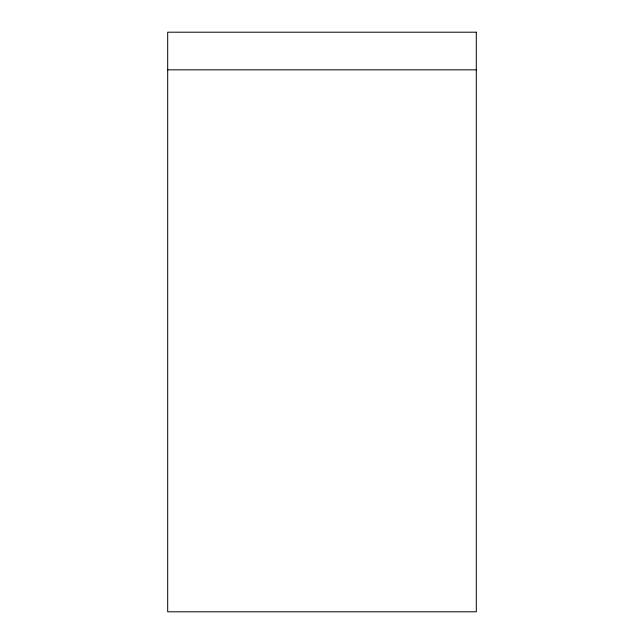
<?xml version="1.0" encoding="UTF-8"?>
<svg xmlns="http://www.w3.org/2000/svg" width="644" height="644" viewBox="0 0 644 644"><rect width="100%" height="100%" fill="white"/><g stroke="black" fill="none" stroke-linecap="round" stroke-linejoin="round"><path stroke-width="0.97" d="M167.69 69.834L476.31 69.834M476.31 32.2L167.69 32.2L167.69 611.8L476.31 611.8L476.31 32.2"/></g></svg>
